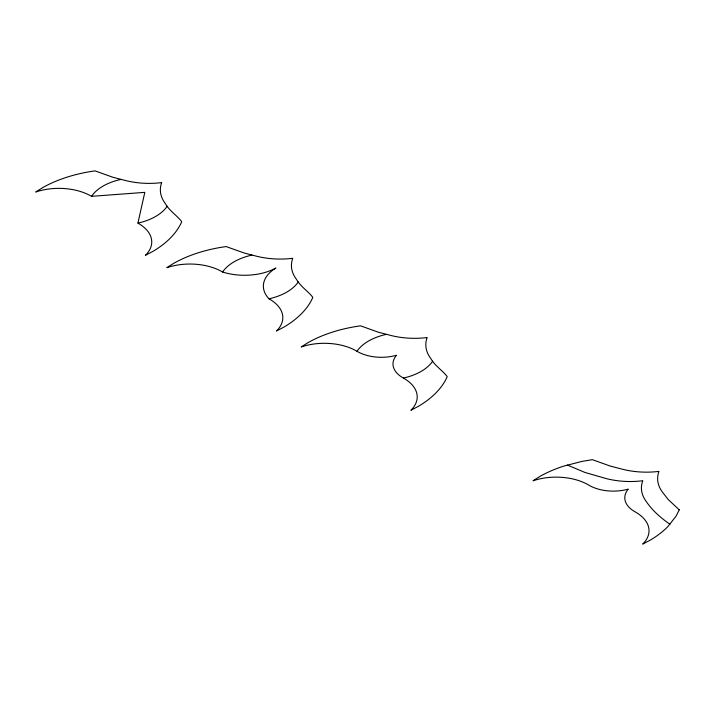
<?xml version="1.0" encoding="UTF-8"?>
<svg xmlns="http://www.w3.org/2000/svg" width="715" height="715" viewBox="0 0 715 715"><rect width="100%" height="100%" fill="white"/><g stroke="black" fill="none" stroke-linecap="round" stroke-linejoin="round"><path stroke-width="1.07" d="M137.915 223.116L144.814 192.353L91.529 196.339A45.456 26.241 0 0 0 35.75 192.013L42.417 187.777A112.175 64.761 0 0 1 94.014 171.028L95.104 170.903L112.881 177.257L125.429 180.52A59.354 34.266 0 0 0 160.544 182.745L161.697 182.602L161.456 183.272A59.354 34.266 0 0 0 165.308 203.552C169.187 210.675 177.436 215.867 181.744 221.686A112.175 64.761 0 0 1 152.751 251.474L145.404 255.327A45.456 26.241 0 0 0 137.915 223.116A51.06 29.476 0 0 0 167.203 206.206M567.388 465.054L584.95 472.445L606.49 478.657A59.354 34.266 0 0 0 641.614 480.882L642.767 480.739L642.526 481.41A59.354 34.266 0 0 0 646.378 501.68C652.518 510.778 660.991 518.018 669.928 524.256M91.529 196.339A51.06 29.476 0 0 1 120.817 179.429M222.606 272.022A45.492 26.267 0 0 0 275.901 268.036A45.492 26.267 0 0 0 268.992 298.798A45.456 26.241 0 0 1 276.491 331L283.828 327.148A112.175 64.761 0 0 0 312.83 297.369C308.522 291.55 300.264 286.358 296.385 279.225A59.354 34.266 0 0 1 292.542 258.946L292.775 258.285L291.631 258.428A59.354 34.266 0 0 1 256.506 256.202L243.958 252.94L226.19 246.577L225.091 246.711A112.175 64.761 0 0 0 173.504 263.451L166.827 267.687A45.456 26.241 0 0 1 222.606 272.022A51.06 29.476 0 0 1 251.903 255.103M298.289 281.889A51.06 29.476 0 0 1 268.992 298.798M357 351.288A33.945 19.591 0 0 0 396.494 355.266A33.945 19.591 0 0 0 403.385 378.065A45.456 26.241 0 0 1 410.884 410.267L418.221 406.415A112.175 64.761 0 0 0 447.224 376.626C442.916 370.817 434.657 365.624 430.779 358.492A59.354 34.266 0 0 1 426.927 338.213L427.168 337.552L426.024 337.686A59.354 34.266 0 0 1 390.899 335.469L378.351 332.207L360.583 325.843L359.484 325.977A112.175 64.761 0 0 0 307.897 342.717L301.221 346.954A45.456 26.241 0 0 1 357 351.288A51.06 29.476 0 0 1 386.297 334.37M432.673 361.147A51.06 29.476 0 0 1 403.385 378.065M679.25 509.831L676.175 515.98L667.989 526.481A112.175 64.761 0 0 1 650.033 540.245L642.687 544.097A45.456 26.241 0 0 0 635.188 511.895A33.945 19.591 0 0 1 628.297 489.096A33.945 19.591 0 0 1 588.803 485.119A45.456 26.241 0 0 0 533.033 480.784L539.7 476.548A112.175 64.761 0 0 1 563.545 466.18L581.724 461.452L592.386 459.674L610.154 466.037L622.702 469.299A59.354 34.266 0 0 0 657.827 471.525L658.98 471.382L658.738 472.043A59.354 34.266 0 0 0 662.591 492.322L668.239 499.571L679.25 509.831"/></g></svg>
